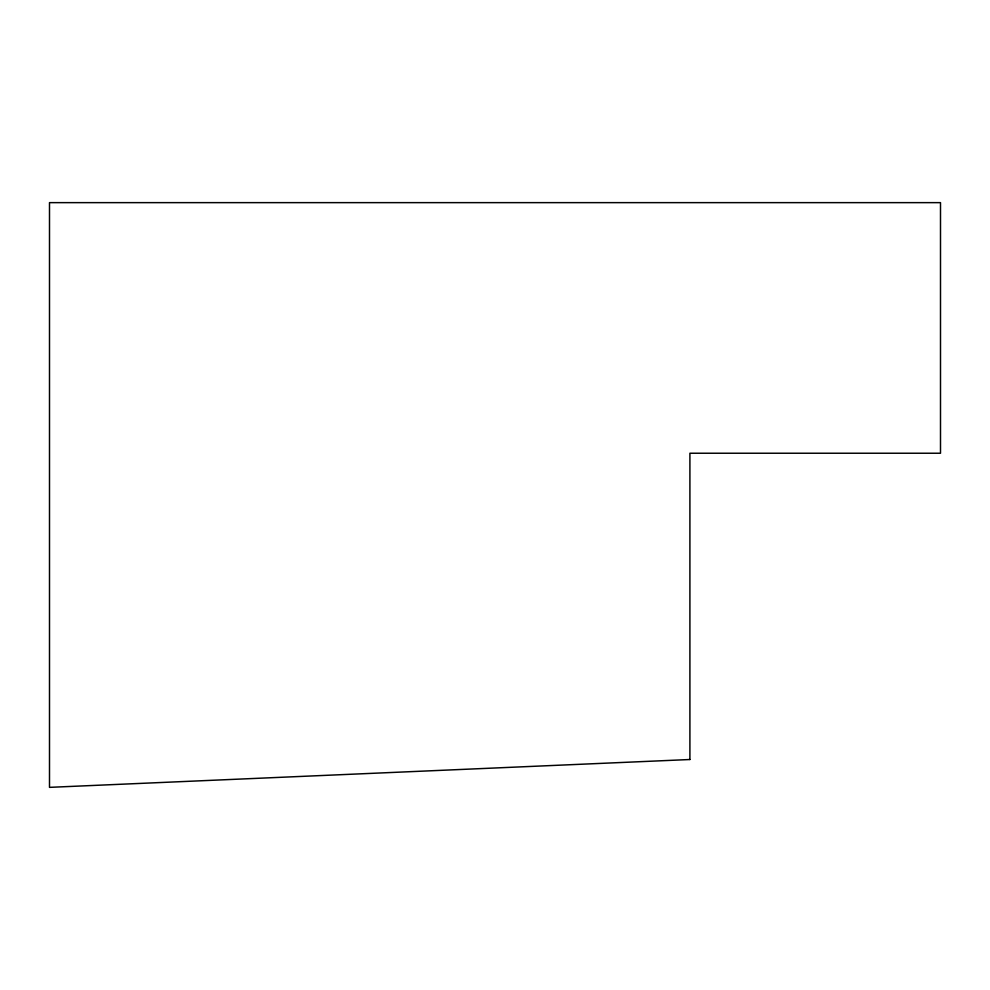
<?xml version="1.0" encoding="UTF-8"?>
<svg xmlns="http://www.w3.org/2000/svg" width="990" height="990" viewBox="0 0 990 990"><rect width="100%" height="100%" fill="white"/><g stroke="black" fill="none" stroke-linecap="round" stroke-linejoin="round"><path stroke-width="1.49" d="M689.906 759.516L49.5 787.359L49.5 202.641L940.5 202.641L940.5 453.234L689.906 453.234L689.906 759.516"/></g></svg>
